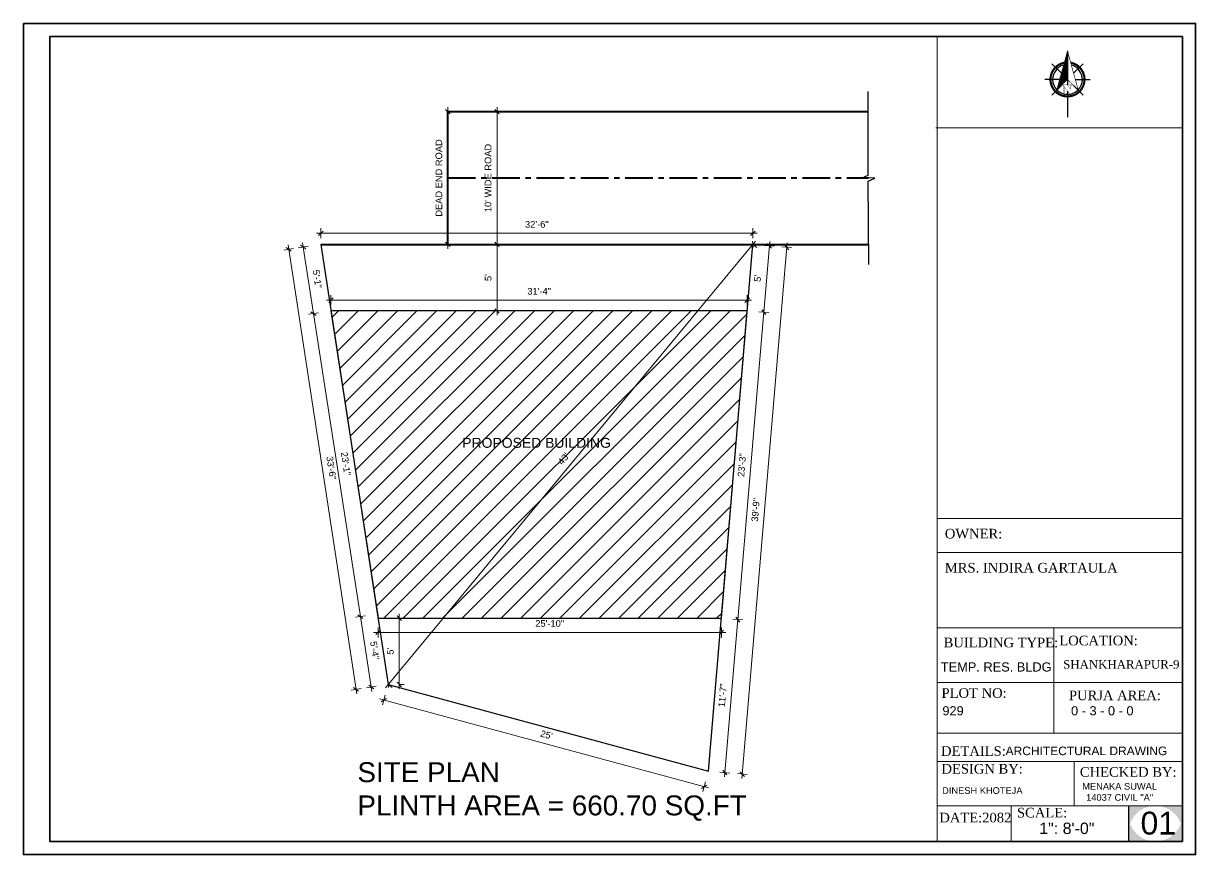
# Model space of a CAD drawing. Header units: inches. Extents: x 40927 to 78083, y -14649 to -3084.
# Drawn here: x 57344 to 58402, y -14457 to -13706 of the extents above; entities that cross this region are included whole.
import ezdxf

# ---------------------------------------------------------------- set-up
doc = ezdxf.new("R2010")
doc.units = ezdxf.units.IN
doc.header["$MEASUREMENT"] = 0
doc.linetypes.add('CENTER', pattern=[2, 1.25, -0.25, 0.25, -0.25])
for name, color, linetype, lineweight in [('A_Title Text', 105, 'Continuous', 60), ('DW-SEC', 24, 'Continuous', 25), ('ELE1', 3, 'Continuous', 9), ('ELEVATION', 6, 'Continuous', 30), ('REBARS', 50, 'Continuous', 20), ('Siteplan', 7, 'Continuous', 30), ('Text', 7, 'Continuous', 9)]:
    doc.layers.add(name, color=color, linetype=linetype, lineweight=lineweight)
for name, color, linetype in [('DIMENTION', 8, 'Continuous'), ('PDF_Boundary', 7, 'Continuous'), ('PDF_Text', 7, 'Continuous')]:
    doc.layers.add(name, color=color, linetype=linetype)
doc.layers.add('Normal Wall', color=7, linetype='Continuous', lineweight=35, true_color=0xffaf89)
doc.layers.add('Rear Wall', color=7, linetype='Continuous', lineweight=20, true_color=0xd4e480)
doc.styles.add('Arial', font='arial.ttf')
doc.styles.add('PDF Arial', font='arial.ttf')
doc.styles.get("Standard").update_dxf_attribs({"font": 'times.ttf'})
doc.styles.add('SwissBT', font='swiss.ttf', dxfattribs={"height": 12})
doc.dimstyles.new('Sudeep', dxfattribs={"dimtxt": 6, "dimasz": 4, "dimexe": 4.5, "dimexo": 4.5, "dimgap": 5, "dimtad": 1, "dimdec": 0, "dimlunit": 4, "dimtxsty": 'Arial', "dimblk": 'OBLIQUE', "dimcen": 250, "dimdle": 4, "dimclrd": 86, "dimclre": 5, "dimclrt": 1, "dimadec": 0, "dimazin": 0, "dimtfac": 1, "dimtdec": 0, "dimtix": 1, "dimtmove": 1, "dimatfit": 3, "dimldrblk": 'OBLIQUE', "dimfxl": 4.5, "dimfxlon": 1, "dimfrac": 2, "dimlwd": 15, "dimlwe": 13, "dimarcsym": 0})

# ---------------------------------------------------------------- blocks, each defined once
blk = doc.blocks.new('*X798')
at = {"color": 0}
for p, q in [((145.96, -414.6), (147.62, -412.94)), ((146.16, -413.87), (147.62, -412.41)), ((146.36, -413.14), (147.62, -411.88)), ((146.55, -412.41), (147.62, -411.35)), ((146.75, -411.68), (147.62, -410.82)), ((146.95, -410.95), (147.62, -410.29)), ((147.15, -410.22), (147.62, -409.76)), ((147.35, -409.49), (147.62, -409.23)), ((147.55, -408.76), (147.62, -408.7)), ((143.76, -422.63), (147.62, -418.77)), ((143.96, -421.9), (147.62, -418.24)), ((144.16, -421.17), (147.62, -417.71)), ((144.36, -420.44), (147.62, -417.18)), ((144.56, -419.71), (147.62, -416.65)), ((144.76, -418.98), (147.62, -416.12)), ((144.96, -418.25), (147.62, -415.59)), ((145.16, -417.52), (147.62, -415.06)), ((145.36, -416.79), (147.62, -414.53)), ((145.56, -416.06), (147.62, -414)), ((145.76, -415.33), (147.62, -413.47)), ((142.76, -426.28), (147.62, -421.42)), ((142.96, -425.55), (147.62, -420.89)), ((143.16, -424.82), (147.62, -420.36)), ((143.36, -424.09), (147.62, -419.83)), ((143.56, -423.36), (147.62, -419.3))]:
    blk.add_line(p, q, dxfattribs=at)
blk = doc.blocks.new('NORTH_15')
for p, q in [((-2.87, 2.87), (-7.37, 7.37)), ((0, 3.66), (0, 10.62)), ((2.87, 2.87), (7.37, 7.37)), ((-13.37, 0), (2.72, 0)), ((5.49, 0), (17.83, 0)), ((-2.87, -2.87), (-7.37, -7.37)), ((0, -3.66), (0, -10.62)), ((2.87, -2.87), (7.37, -7.37))]:
    blk.add_line(p, q)
at = {"const_width": 1}
for points in [[(0, -8, 1), (0, 8, 0.359415), (-7.86, 1.52, 1)], [(-7.86, -1.52, 0.359415), (0, -8, 1)]]:
    blk.add_lwpolyline(points, format="xyb", dxfattribs=at)
for points, const_width in [([(4.96, -5.01), (-13.37, 0), (4.9, 5), (0, 0), (4.96, -5.01)], 0.3), ([(5.93, -1.55), (6, -1.55), (6.07, -1.54), (6.13, -1.53), (6.17, -1.52), (6.22, -1.51), (6.26, -1.49), (6.28, -1.47), (6.3, -1.45), (6.32, -1.42), (6.33, -1.39), (6.35, -1.34), (6.36, -1.29), (6.37, -1.23), (6.38, -1.16), (6.38, -1.08), (6.38, -1), (6.54, -1), (6.54, -2.34), (6.38, -2.34), (6.38, -2.3), (6.38, -2.23), (6.38, -2.16), (6.37, -2.09), (6.36, -2.04), (6.35, -1.99), (6.33, -1.95), (6.32, -1.91), (6.3, -1.88), (6.28, -1.86), (6.26, -1.83), (6.22, -1.81), (6.18, -1.8), (6.13, -1.78), (6.07, -1.77), (6.01, -1.76), (5.95, -1.76), (2.66, -1.76), (2.66, -2.34), (2.5, -2.34), (2.5, -0.16), (4.71, 1.44), (3.14, 1.44), (3.07, 1.44), (3, 1.43), (2.94, 1.42), (2.89, 1.41), (2.85, 1.4), (2.81, 1.38), (2.78, 1.36), (2.76, 1.34), (2.74, 1.31), (2.72, 1.27), (2.7, 1.22), (2.69, 1.17), (2.68, 1.11), (2.67, 1.04), (2.66, 0.97), (2.66, 0.89), (2.66, 0.87), (2.5, 0.87), (2.5, 2.21), (2.66, 2.21), (2.66, 2.17), (2.66, 2.09), (2.67, 2.03), (2.68, 1.97), (2.69, 1.91), (2.7, 1.86), (2.71, 1.82), (2.73, 1.78), (2.75, 1.76), (2.77, 1.74), (2.8, 1.72), (2.85, 1.7), (2.89, 1.68), (2.94, 1.67), (3, 1.66), (3.07, 1.66), (3.14, 1.66), (6.54, 1.66), (6.54, 0.75), (3.33, -1.55), (5.93, -1.55), (5.93, -1.55)], 0.1)]:
    blk.add_lwpolyline(points, dxfattribs=dict(const_width=const_width))
for start, end in [(90, 164.973), (270, 90), (195.027, 270)]:
    blk.add_arc((0, 0), 7, start, end)
at = {"rotation": 90}
blk.add_blockref('*X798', (-421.89, -147.62), dxfattribs=at)
blk = doc.blocks.new('A$C0BDB7EE9')
at = {"layer": 'Siteplan', "xscale": 2.999999999999779, "yscale": 2.999999999999779, "zscale": 2.999999999999779, "rotation": 247.8612575918487}
blk.add_blockref('NORTH_15', (20.2, 49.5), dxfattribs=at)
blk = doc.blocks.new('A$C327B4BBD')
at = {"layer": 'DIMENTION', "ltscale": 0.3, "xscale": 1.171875000000082, "yscale": 1.171875000000082, "zscale": 1.171875000000082, "rotation": 112.1387424081494}
blk.add_blockref('A$C0BDB7EE9', (16.1, 0), dxfattribs=at)
blk = doc.blocks.new('_Oblique')
at = {"color": 0, "linetype": 'ByBlock', "lineweight": -2}
blk.add_line((-0.5, -0.5), (0.5, 0.5), dxfattribs=at)
blk = doc.blocks.new('*D1005')
at = {"layer": 'A_Title Text', "color": 86, "lineweight": 15, "transparency": 16777216}
blk.add_line((57771.6, -13910), (57771.6, -13782), dxfattribs=at)
at = {"layer": 'A_Title Text', "color": 5, "lineweight": 13, "transparency": 16777216}
for p, q in [((57776.1, -13786), (57767.1, -13786)), ((57776.1, -13906), (57767.1, -13906))]:
    blk.add_line(p, q, dxfattribs=at)
at = {"layer": 'Defpoints', "color": 0, "transparency": 16777216}
for p in [(57771.6, -13786), (57917.2, -13786), (57917.2, -13906)]:
    blk.add_point(p, dxfattribs=at)
at = {"layer": 'A_Title Text', "color": 86, "lineweight": 15, "transparency": 16777216, "xscale": 4, "yscale": 4, "zscale": 4}
for p, rotation in [((57771.6, -13786), 90), ((57771.6, -13906), 270)]:
    blk.add_blockref('_Oblique', p, dxfattribs=dict(at, rotation=rotation))
at = {"layer": 'A_Title Text', "color": 1, "transparency": 16777216, "insert": (57763.5, -13846), "char_height": 6, "attachment_point": 5, "rotation": 90, "style": 'Arial'}
blk.add_mtext("10' WIDE ROAD", dxfattribs=at)
blk = doc.blocks.new('*D1006')
at = {"layer": 'A_Title Text', "color": 5, "lineweight": 13, "transparency": 16777216}
for p, q in [((57670.7, -14313.1), (57668.3, -14321.8)), ((57959.8, -14391.4), (57957.4, -14400.1))]:
    blk.add_line(p, q, dxfattribs=at)
at = {"layer": 'A_Title Text', "color": 86, "lineweight": 15, "transparency": 16777216}
blk.add_line((57665.6, -14316.4), (57962.5, -14396.8), dxfattribs=at)
at = {"layer": 'Defpoints', "color": 0, "transparency": 16777216}
for p in [(57673.3, -14303.4), (57962.4, -14381.7), (57958.6, -14395.8)]:
    blk.add_point(p, dxfattribs=at)
at = {"layer": 'A_Title Text', "color": 86, "lineweight": 15, "transparency": 16777216, "xscale": 4, "yscale": 4, "zscale": 4}
for p, rotation in [((57669.5, -14317.5), 164.8399575509016), ((57958.6, -14395.8), 344.8399575509015)]:
    blk.add_blockref('_Oblique', p, dxfattribs=dict(at, rotation=rotation))
at = {"layer": 'A_Title Text', "color": 1, "transparency": 16777216, "insert": (57816.2, -14348.8), "char_height": 6, "attachment_point": 5, "rotation": 344.84, "style": 'Arial'}
blk.add_mtext("25'", dxfattribs=at)
blk = doc.blocks.new('*D1007')
at = {"layer": 'A_Title Text', "color": 86, "lineweight": 15, "transparency": 16777216}
blk.add_line((57988.6, -14248.7), (58012.7, -13963.2), dxfattribs=at)
at = {"layer": 'A_Title Text', "color": 5, "lineweight": 13, "transparency": 16777216}
for p, q in [((58007.8, -13966.9), (58016.8, -13967.6)), ((57984.5, -14244.4), (57993.4, -14245.1))]:
    blk.add_line(p, q, dxfattribs=at)
at = {"layer": 'Defpoints', "color": 0, "transparency": 16777216}
for p in [(57997.4, -13966), (58012.3, -13967.2), (57974.1, -14243.5)]:
    blk.add_point(p, dxfattribs=at)
at = {"layer": 'A_Title Text', "color": 86, "lineweight": 15, "transparency": 16777216, "xscale": 4, "yscale": 4, "zscale": 4}
for p, rotation in [((58012.3, -13967.2), 85.18472226389949), ((57988.9, -14244.8), 265.1847222638995)]:
    blk.add_blockref('_Oblique', p, dxfattribs=dict(at, rotation=rotation))
at = {"layer": 'A_Title Text', "color": 1, "transparency": 16777216, "insert": (57992.6, -14105.3), "char_height": 6, "attachment_point": 5, "rotation": 85.1847, "style": 'Arial'}
blk.add_mtext('23\'-3"', dxfattribs=at)
blk = doc.blocks.new('*D1008')
at = {"layer": 'A_Title Text', "color": 5, "lineweight": 13, "transparency": 16777216}
for p, q in [((57612.5, -13900.4), (57612.5, -13891.4)), ((58002.5, -13900.4), (58002.5, -13891.4))]:
    blk.add_line(p, q, dxfattribs=at)
at = {"layer": 'A_Title Text', "color": 86, "lineweight": 15, "transparency": 16777216}
blk.add_line((57608.5, -13895.9), (58006.5, -13895.9), dxfattribs=at)
at = {"layer": 'Defpoints', "color": 0, "transparency": 16777216}
for p in [(58002.5, -13895.9), (57612.5, -13906), (58002.5, -13906)]:
    blk.add_point(p, dxfattribs=at)
at = {"layer": 'A_Title Text', "color": 86, "lineweight": 15, "transparency": 16777216, "xscale": 4, "yscale": 4, "zscale": 4, "rotation": 180}
blk.add_blockref('_Oblique', (57612.5, -13895.9), dxfattribs=at)
at = {"layer": 'A_Title Text', "color": 86, "lineweight": 15, "transparency": 16777216, "xscale": 4, "yscale": 4, "zscale": 4}
blk.add_blockref('_Oblique', (58002.5, -13895.9), dxfattribs=at)
at = {"layer": 'A_Title Text', "color": 1, "transparency": 16777216, "insert": (57807.5, -13887.9), "char_height": 6, "attachment_point": 5, "style": 'Arial'}
blk.add_mtext('32\'-6"', dxfattribs=at)
blk = doc.blocks.new('*D1015')
at = {"layer": 'A_Title Text', "color": 86, "lineweight": 15, "transparency": 16777216}
blk.add_line((57647.7, -14238.1), (57658.7, -14309.7), dxfattribs=at)
at = {"layer": 'A_Title Text', "color": 5, "lineweight": 13, "transparency": 16777216}
for p, q in [((57652.7, -14241.4), (57643.8, -14242.7)), ((57662.6, -14305), (57653.7, -14306.4))]:
    blk.add_line(p, q, dxfattribs=at)
at = {"layer": 'Defpoints', "color": 0, "transparency": 16777216}
for p in [(57668, -14239), (57673.3, -14303.4), (57658.1, -14305.7)]:
    blk.add_point(p, dxfattribs=at)
at = {"layer": 'A_Title Text', "color": 86, "lineweight": 15, "transparency": 16777216, "xscale": 4, "yscale": 4, "zscale": 4}
for p, rotation in [((57648.3, -14242.1), 98.79690632557217), ((57658.1, -14305.7), 278.7969063255721)]:
    blk.add_blockref('_Oblique', p, dxfattribs=dict(at, rotation=rotation))
at = {"layer": 'A_Title Text', "color": 1, "transparency": 16777216, "insert": (57661.2, -14272.6), "char_height": 6, "attachment_point": 5, "rotation": 278.7969, "style": 'Arial'}
blk.add_mtext('5\'-4"', dxfattribs=at)
blk = doc.blocks.new('*D1034')
at = {"layer": 'A_Title Text', "color": 5, "lineweight": 13, "transparency": 16777216}
for p, q in [((57621.7, -13960.8), (57621.7, -13951.8)), ((57997.4, -13960.8), (57997.4, -13951.8))]:
    blk.add_line(p, q, dxfattribs=at)
at = {"layer": 'A_Title Text', "color": 86, "lineweight": 15, "transparency": 16777216}
blk.add_line((57617.7, -13956.3), (58001.4, -13956.3), dxfattribs=at)
at = {"layer": 'Defpoints', "color": 0, "transparency": 16777216}
for p in [(57997.4, -13956.3), (57621.7, -13966), (57997.4, -13966)]:
    blk.add_point(p, dxfattribs=at)
at = {"layer": 'A_Title Text', "color": 86, "lineweight": 15, "transparency": 16777216, "xscale": 4, "yscale": 4, "zscale": 4, "rotation": 180}
blk.add_blockref('_Oblique', (57621.7, -13956.3), dxfattribs=at)
at = {"layer": 'A_Title Text', "color": 86, "lineweight": 15, "transparency": 16777216, "xscale": 4, "yscale": 4, "zscale": 4}
blk.add_blockref('_Oblique', (57997.4, -13956.3), dxfattribs=at)
at = {"layer": 'A_Title Text', "color": 1, "transparency": 16777216, "insert": (57809.6, -13948.3), "char_height": 6, "attachment_point": 5, "style": 'Arial'}
blk.add_mtext('31\'-4"', dxfattribs=at)
blk = doc.blocks.new('*D1139')
at = {"layer": 'A_Title Text', "color": 86, "lineweight": 15, "transparency": 16777216}
blk.add_line((57648.9, -14246), (57605.3, -13964.5), dxfattribs=at)
at = {"layer": 'A_Title Text', "color": 5, "lineweight": 13, "transparency": 16777216}
for p, q in [((57610.4, -13967.7), (57601.5, -13969.1)), ((57652.7, -14241.4), (57643.8, -14242.7))]:
    blk.add_line(p, q, dxfattribs=at)
at = {"layer": 'Defpoints', "color": 0, "transparency": 16777216}
for p in [(57605.9, -13968.4), (57621.7, -13966), (57668, -14239)]:
    blk.add_point(p, dxfattribs=at)
at = {"layer": 'A_Title Text', "color": 86, "lineweight": 15, "transparency": 16777216, "xscale": 4, "yscale": 4, "zscale": 4}
for p, rotation in [((57605.9, -13968.4), 98.79690632557217), ((57648.3, -14242.1), 278.7969063255721)]:
    blk.add_blockref('_Oblique', p, dxfattribs=dict(at, rotation=rotation))
at = {"layer": 'A_Title Text', "color": 1, "transparency": 16777216, "insert": (57635.1, -14104), "char_height": 6, "attachment_point": 5, "rotation": 278.7969, "style": 'Arial'}
blk.add_mtext('23\'-1"', dxfattribs=at)
blk = doc.blocks.new('*D1140')
at = {"layer": 'A_Title Text', "color": 5, "lineweight": 13, "transparency": 16777216}
for p, q in [((57601.1, -13907.7), (57592.2, -13909.1)), ((57610.4, -13967.7), (57601.5, -13969.1))]:
    blk.add_line(p, q, dxfattribs=at)
at = {"layer": 'A_Title Text', "color": 86, "lineweight": 15, "transparency": 16777216}
blk.add_line((57606.5, -13972.4), (57596, -13904.5), dxfattribs=at)
at = {"layer": 'Defpoints', "color": 0, "transparency": 16777216}
for p in [(57596.6, -13908.4), (57612.5, -13906), (57621.7, -13966)]:
    blk.add_point(p, dxfattribs=at)
at = {"layer": 'A_Title Text', "color": 86, "lineweight": 15, "transparency": 16777216, "xscale": 4, "yscale": 4, "zscale": 4}
for p, rotation in [((57596.6, -13908.4), 98.79690632557217), ((57605.9, -13968.4), 278.7969063255721)]:
    blk.add_blockref('_Oblique', p, dxfattribs=dict(at, rotation=rotation))
at = {"layer": 'A_Title Text', "color": 1, "transparency": 16777216, "insert": (57609.3, -13937.2), "char_height": 6, "attachment_point": 5, "rotation": 278.7969, "style": 'Arial'}
blk.add_mtext('5\'-1"', dxfattribs=at)
blk = doc.blocks.new('*D1141')
at = {"layer": 'A_Title Text', "color": 5, "lineweight": 13, "transparency": 16777216}
for p, q in [((57588, -13909.7), (57579.1, -13911.1)), ((57648.9, -14307.1), (57640, -14308.5))]:
    blk.add_line(p, q, dxfattribs=at)
at = {"layer": 'A_Title Text', "color": 86, "lineweight": 15, "transparency": 16777216}
blk.add_line((57583, -13906.5), (57645, -14311.7), dxfattribs=at)
at = {"layer": 'Defpoints', "color": 0, "transparency": 16777216}
for p in [(57612.5, -13906), (57673.3, -14303.4), (57644.4, -14307.8)]:
    blk.add_point(p, dxfattribs=at)
at = {"layer": 'A_Title Text', "color": 86, "lineweight": 15, "transparency": 16777216, "xscale": 4, "yscale": 4, "zscale": 4}
for p, rotation in [((57583.6, -13910.4), 98.70344886768218), ((57644.4, -14307.8), 278.7034488676821)]:
    blk.add_blockref('_Oblique', p, dxfattribs=dict(at, rotation=rotation))
at = {"layer": 'A_Title Text', "color": 1, "transparency": 16777216, "insert": (57622, -14107.9), "char_height": 6, "attachment_point": 5, "rotation": 278.7034, "style": 'Arial'}
blk.add_mtext('33\'-6"', dxfattribs=at)
blk = doc.blocks.new('*D1142')
at = {"layer": 'A_Title Text', "color": 86, "lineweight": 15, "transparency": 16777216}
blk.add_line((57660.2, -14256.3), (57978.1, -14256.3), dxfattribs=at)
at = {"layer": 'A_Title Text', "color": 5, "lineweight": 13, "transparency": 16777216}
for p, q in [((57664.2, -14251.8), (57664.2, -14260.8)), ((57974.1, -14251.8), (57974.1, -14260.8))]:
    blk.add_line(p, q, dxfattribs=at)
at = {"layer": 'Defpoints', "color": 0, "transparency": 16777216}
for p in [(57664.2, -14243.5), (57974.1, -14243.5), (57974.1, -14256.3)]:
    blk.add_point(p, dxfattribs=at)
at = {"layer": 'A_Title Text', "color": 86, "lineweight": 15, "transparency": 16777216, "xscale": 4, "yscale": 4, "zscale": 4, "rotation": 180}
blk.add_blockref('_Oblique', (57664.2, -14256.3), dxfattribs=at)
at = {"layer": 'A_Title Text', "color": 86, "lineweight": 15, "transparency": 16777216, "xscale": 4, "yscale": 4, "zscale": 4}
blk.add_blockref('_Oblique', (57974.1, -14256.3), dxfattribs=at)
at = {"layer": 'A_Title Text', "color": 1, "transparency": 16777216, "insert": (57819.1, -14248.3), "char_height": 6, "attachment_point": 5, "style": 'Arial'}
blk.add_mtext('25\'-10"', dxfattribs=at)
blk = doc.blocks.new('*D1143')
at = {"layer": 'A_Title Text', "color": 86, "lineweight": 15, "transparency": 16777216}
blk.add_line((58012, -13971.2), (58017.7, -13903.2), dxfattribs=at)
at = {"layer": 'A_Title Text', "color": 5, "lineweight": 13, "transparency": 16777216}
for p, q in [((58012.9, -13906.9), (58021.9, -13907.6)), ((58007.8, -13966.9), (58016.8, -13967.6))]:
    blk.add_line(p, q, dxfattribs=at)
at = {"layer": 'Defpoints', "color": 0, "transparency": 16777216}
for p in [(58002.5, -13906), (58017.4, -13907.2), (57997.4, -13966)]:
    blk.add_point(p, dxfattribs=at)
at = {"layer": 'A_Title Text', "color": 86, "lineweight": 15, "transparency": 16777216, "xscale": 4, "yscale": 4, "zscale": 4}
for p, rotation in [((58017.4, -13907.2), 85.18472226389947), ((58012.3, -13967.2), 265.1847222638995)]:
    blk.add_blockref('_Oblique', p, dxfattribs=dict(at, rotation=rotation))
at = {"layer": 'A_Title Text', "color": 1, "transparency": 16777216, "insert": (58006.8, -13936.6), "char_height": 6, "attachment_point": 5, "rotation": 85.1847, "style": 'Arial'}
blk.add_mtext("5'", dxfattribs=at)
blk = doc.blocks.new('*D1144')
at = {"layer": 'A_Title Text', "color": 86, "lineweight": 15, "transparency": 16777216}
blk.add_line((57989.3, -14240.8), (57977, -14386.9), dxfattribs=at)
at = {"layer": 'A_Title Text', "color": 5, "lineweight": 13, "transparency": 16777216}
for p, q in [((57984.5, -14244.4), (57993.4, -14245.1)), ((57972.8, -14382.6), (57981.8, -14383.3))]:
    blk.add_line(p, q, dxfattribs=at)
at = {"layer": 'Defpoints', "color": 0, "transparency": 16777216}
for p in [(57974.1, -14243.5), (57962.4, -14381.7), (57977.3, -14382.9)]:
    blk.add_point(p, dxfattribs=at)
at = {"layer": 'A_Title Text', "color": 86, "lineweight": 15, "transparency": 16777216, "xscale": 4, "yscale": 4, "zscale": 4}
for p, rotation in [((57988.9, -14244.8), 85.18472226389943), ((57977.3, -14382.9), 265.1847222638995)]:
    blk.add_blockref('_Oblique', p, dxfattribs=dict(at, rotation=rotation))
at = {"layer": 'A_Title Text', "color": 1, "transparency": 16777216, "insert": (57975.1, -14313.2), "char_height": 6, "attachment_point": 5, "rotation": 85.1847, "style": 'Arial'}
blk.add_mtext('11\'-7"', dxfattribs=at)
blk = doc.blocks.new('*D1145')
at = {"layer": 'A_Title Text', "color": 86, "lineweight": 15, "transparency": 16777216}
blk.add_line((57992.6, -14388.2), (58033.4, -13904.6), dxfattribs=at)
at = {"layer": 'A_Title Text', "color": 5, "lineweight": 13, "transparency": 16777216}
for p, q in [((58028.6, -13908.2), (58037.5, -13908.9)), ((57988.5, -14383.9), (57997.5, -14384.6))]:
    blk.add_line(p, q, dxfattribs=at)
at = {"layer": 'Defpoints', "color": 0, "transparency": 16777216}
for p in [(58002.5, -13906), (58033, -13908.6), (57962.4, -14381.7)]:
    blk.add_point(p, dxfattribs=at)
at = {"layer": 'A_Title Text', "color": 86, "lineweight": 15, "transparency": 16777216, "xscale": 4, "yscale": 4, "zscale": 4}
for p, rotation in [((58033, -13908.6), 85.18472226389899), ((57993, -14384.3), 265.184722263899)]:
    blk.add_blockref('_Oblique', p, dxfattribs=dict(at, rotation=rotation))
at = {"layer": 'A_Title Text', "color": 1, "transparency": 16777216, "insert": (58005, -14145.7), "char_height": 6, "attachment_point": 5, "rotation": 85.1847, "style": 'Arial'}
blk.add_mtext('39\'-9"', dxfattribs=at)
blk = doc.blocks.new('*D1146')
at = {"layer": 'A_Title Text', "color": 86, "lineweight": 15, "transparency": 16777216}
blk.add_line((57670.8, -14306.4), (58005, -13902.9), dxfattribs=at)
at = {"layer": 'A_Title Text', "color": 5, "lineweight": 13, "transparency": 16777216}
for p, q in [((58002.5, -13906), (58006, -13908.9)), ((57673.3, -14303.4), (57676.8, -14306.2))]:
    blk.add_line(p, q, dxfattribs=at)
at = {"layer": 'Defpoints', "color": 0, "transparency": 16777216}
for p in [(58002.5, -13906), (58002.5, -13906), (57673.3, -14303.4)]:
    blk.add_point(p, dxfattribs=at)
at = {"layer": 'A_Title Text', "color": 86, "lineweight": 15, "transparency": 16777216, "xscale": 4, "yscale": 4, "zscale": 4}
for p, rotation in [((58002.5, -13906), 50.36274456203349), ((57673.3, -14303.4), 230.3627445620335)]:
    blk.add_blockref('_Oblique', p, dxfattribs=dict(at, rotation=rotation))
at = {"layer": 'A_Title Text', "color": 1, "transparency": 16777216, "insert": (57831.7, -14099.5), "char_height": 6, "attachment_point": 5, "rotation": 50.3627, "style": 'Arial'}
blk.add_mtext("43'", dxfattribs=at)
blk = doc.blocks.new('*D1147')
at = {"layer": 'A_Title Text', "color": 86, "lineweight": 15, "transparency": 16777216}
blk.add_line((57771.6, -13902), (57771.6, -13970), dxfattribs=at)
at = {"layer": 'A_Title Text', "color": 5, "lineweight": 13, "transparency": 16777216}
for p, q in [((57776.1, -13906), (57767.1, -13906)), ((57771.6, -13966), (57767.1, -13966))]:
    blk.add_line(p, q, dxfattribs=at)
at = {"layer": 'Defpoints', "color": 0, "transparency": 16777216}
for p in [(57917.2, -13906), (57771.6, -13966), (57771.9, -13966)]:
    blk.add_point(p, dxfattribs=at)
at = {"layer": 'A_Title Text', "color": 86, "lineweight": 15, "transparency": 16777216, "xscale": 4, "yscale": 4, "zscale": 4}
for p, rotation in [((57771.6, -13906), 90), ((57771.6, -13966), 270)]:
    blk.add_blockref('_Oblique', p, dxfattribs=dict(at, rotation=rotation))
at = {"layer": 'A_Title Text', "color": 1, "transparency": 16777216, "insert": (57763.6, -13936), "char_height": 6, "attachment_point": 5, "rotation": 90, "style": 'Arial'}
blk.add_mtext("5'", dxfattribs=at)
blk = doc.blocks.new('*D1148')
at = {"layer": 'A_Title Text', "color": 86, "lineweight": 15, "transparency": 16777216}
blk.add_line((57683.3, -14307.4), (57683.3, -14239.5), dxfattribs=at)
at = {"layer": 'A_Title Text', "color": 5, "lineweight": 13, "transparency": 16777216}
for p, q in [((57678.8, -14243.5), (57687.8, -14243.5)), ((57683.3, -14303.4), (57687.8, -14303.4))]:
    blk.add_line(p, q, dxfattribs=at)
at = {"layer": 'Defpoints', "color": 0, "transparency": 16777216}
for p in [(57673.3, -14243.5), (57683.3, -14243.5), (57683.3, -14303.4)]:
    blk.add_point(p, dxfattribs=at)
at = {"layer": 'A_Title Text', "color": 86, "lineweight": 15, "transparency": 16777216, "xscale": 4, "yscale": 4, "zscale": 4}
for p, rotation in [((57683.3, -14243.5), 90), ((57683.3, -14303.4), 270)]:
    blk.add_blockref('_Oblique', p, dxfattribs=dict(at, rotation=rotation))
at = {"layer": 'A_Title Text', "color": 1, "transparency": 16777216, "insert": (57675.3, -14273.4), "char_height": 6, "attachment_point": 5, "rotation": 90, "style": 'Arial'}
blk.add_mtext("5'", dxfattribs=at)
blk = doc.blocks.new('*D1149')
at = {"layer": 'A_Title Text', "color": 86, "lineweight": 15, "transparency": 16777216}
blk.add_line((57727.2, -13910), (57727.2, -13782), dxfattribs=at)
at = {"layer": 'A_Title Text', "color": 5, "lineweight": 13, "transparency": 16777216}
for p, q in [((57727.2, -13786), (57731.7, -13786)), ((57727.2, -13906), (57731.7, -13906))]:
    blk.add_line(p, q, dxfattribs=at)
at = {"layer": 'Defpoints', "color": 0, "transparency": 16777216}
for p in [(57727.2, -13786), (57727.2, -13786), (57727.2, -13906)]:
    blk.add_point(p, dxfattribs=at)
at = {"layer": 'A_Title Text', "color": 86, "lineweight": 15, "transparency": 16777216, "xscale": 4, "yscale": 4, "zscale": 4}
for p, rotation in [((57727.2, -13786), 90), ((57727.2, -13906), 270)]:
    blk.add_blockref('_Oblique', p, dxfattribs=dict(at, rotation=rotation))
at = {"layer": 'A_Title Text', "color": 1, "transparency": 16777216, "insert": (57719.1, -13846), "char_height": 6, "attachment_point": 5, "rotation": 90, "style": 'Arial'}
blk.add_mtext('DEAD END ROAD', dxfattribs=at)

msp = doc.modelspace()

# ---------------------------------------------------------------- hatches: boundary and pattern name
msp.add_hatch(color=0).paths.add_polyline_path([(58390.19, -14412.92), (58365.88, -14412.92, -0.4142136), (58390.19, -14437.23)])
at = {"layer": 'DW-SEC'}
h = msp.add_hatch(dxfattribs=at)
h.set_pattern_fill('ANSI31', color=256, scale=100)
h.paths.add_polyline_path([(57621.68, -13965.98), (57664.17, -14243.5), (57974.06, -14243.5), (57997.44, -13965.98)])
h.paths.add_polyline_path([(57832.15, -14108.75), (57841.04, -14098.03), (57831.51, -14090.14), (57822.63, -14100.86)], flags=24)
h.paths.add_polyline_path([(57737, -14094.54), (57875.64, -14094.54), (57875.64, -14075.99), (57737, -14075.99)], flags=24)
at = {"layer": 'Text'}
for points in [[(58365.88, -14412.92), (58341.57, -14412.92), (58341.57, -14437.23, -0.4142136)], [(58365.88, -14412.92), (58341.57, -14412.92), (58341.57, -14437.23, -0.4142136)], [(58390.19, -14412.92), (58365.88, -14412.92, -0.4142136), (58390.19, -14437.23)], [(58341.57, -14420.74), (58341.57, -14445.05), (58365.88, -14445.05, -0.4142136)], [(58341.57, -14420.74), (58341.57, -14445.05), (58365.88, -14445.05, -0.4142136)], [(58390.19, -14420.74, -0.4142136), (58365.88, -14445.05), (58390.19, -14445.05)], [(58390.19, -14420.74, -0.4142136), (58365.88, -14445.05), (58390.19, -14445.05)]]:
    msp.add_hatch(color=0, dxfattribs=at).paths.add_polyline_path(points)

# ---------------------------------------------------------------- linework, layer by layer
at = {"color": 0}
msp.add_line((58341.57, -14412.92), (58341.57, -14445.05), dxfattribs=at)
msp.add_line((58341.57, -14412.92), (58341.57, -14445.05), dxfattribs=at)
at = {"layer": 'ELE1'}
msp.add_line((57727.21, -13905.98), (57612.5, -13905.98), dxfattribs=at)
at = {"layer": 'ELEVATION'}
for p, q in [((58002.5, -13905.98), (57612.5, -13905.98)), ((57612.5, -13905.98), (57673.33, -14303.35)), ((57962.42, -14381.68), (58002.5, -13905.98)), ((57673.33, -14303.35), (57962.42, -14381.68))]:
    msp.add_line(p, q, dxfattribs=at)
at = {"layer": 'ELEVATION', "linetype": 'Continuous'}
msp.add_lwpolyline([(58107.12, -13923.98), (58106.67, -13848.73), (58112.61, -13846.1), (58101.3, -13845.85), (58106.67, -13843.48), (58106.67, -13767.98)], dxfattribs=at)
at = {"layer": 'ELEVATION'}
msp.add_lwpolyline([(57974.06, -14243.5), (57997.44, -13965.98), (57621.68, -13965.98), (57664.17, -14243.5), (57974.06, -14243.5)], dxfattribs=at)
at = {"layer": 'Normal Wall'}
for points in [[(57344.09, -13706.43), (58402.1, -13706.43), (58402.1, -14456.96), (57344.09, -14456.96)], [(57344.09, -13706.43), (58402.1, -13706.43), (58402.1, -14456.96), (57344.09, -14456.96)], [(58390.19, -13718.33), (57367.91, -13718.33), (57367.91, -14445.05), (58390.19, -14445.05)], [(58390.19, -13718.33), (57367.91, -13718.33), (57367.91, -14445.05), (58390.19, -14445.05)]]:
    msp.add_lwpolyline(points, close=True, dxfattribs=at)
at = {"layer": 'PDF_Boundary', "lineweight": 40}
for p, q in [((57727.21, -13785.98), (58106.67, -13785.98)), ((57727.21, -13905.98), (57727.21, -13785.98)), ((57612.5, -13905.98), (58106.67, -13905.98))]:
    msp.add_line(p, q, dxfattribs=at)
at = {"layer": 'PDF_Boundary', "linetype": 'CENTER', "lineweight": 40, "ltscale": 20}
msp.add_line((57727.21, -13845.98), (58106.96, -13845.98), dxfattribs=at)
at = {"layer": 'Rear Wall'}
for p, q in [((58168.77, -14162.61), (58168.77, -13718.33)), ((58167.59, -13800.63), (58390.19, -13800.63)), ((58168.77, -14153.34), (58390.19, -14153.34)), ((58168.77, -14153.34), (58390.19, -14153.34)), ((58168.77, -14153.34), (58390.19, -14153.34)), ((58168.77, -14153.34), (58390.19, -14153.34)), ((58168.77, -14184.15), (58390.19, -14184.15)), ((58168.77, -14184.15), (58390.19, -14184.15)), ((58168.77, -14252.21), (58390.19, -14252.21)), ((58168.77, -14252.21), (58390.19, -14252.21)), ((58274.04, -14252.21), (58274.04, -14347.37)), ((58274.04, -14252.21), (58274.04, -14347.37)), ((58168.77, -14301.7), (58390.19, -14301.7)), ((58168.77, -14301.7), (58390.19, -14301.7)), ((58168.77, -14347.37), (58390.19, -14347.37)), ((58168.77, -14372.8), (58390.19, -14372.8)), ((58168.77, -14372.8), (58390.19, -14372.8)), ((58292.62, -14412.92), (58292.62, -14372.8)), ((58292.62, -14412.92), (58292.62, -14372.8)), ((58168.77, -14412.92), (58390.19, -14412.92)), ((58168.77, -14412.92), (58390.19, -14412.92)), ((58235.51, -14412.92), (58235.51, -14445.05)), ((58235.51, -14412.92), (58235.51, -14445.05))]:
    msp.add_line(p, q, dxfattribs=at)
msp.add_lwpolyline([(58168.77, -14153.34), (58390.19, -14153.34), (58390.19, -14445.05), (58168.77, -14445.05)], close=True, dxfattribs=at)
msp.add_lwpolyline([(58168.77, -14153.34), (58390.19, -14153.34), (58390.19, -14445.05), (58168.77, -14445.05)], close=True, dxfattribs=at)

# ---------------------------------------------------------------- block references
at = {"layer": 'REBARS', "xscale": 0.5459999999999999, "yscale": 0.5459999999999999, "zscale": 0.5459999999999999, "rotation": 270}
msp.add_blockref('A$C327B4BBD', (58286.46, -13782.41), dxfattribs=at)

# ---------------------------------------------------------------- texts
at = {"color": 0}
for s, p in [('OWNER:', (58175.77, -14171.49)), ('LOCATION:', (58279.11, -14268.03))]:
    msp.add_text(s, height=8.704, dxfattribs=at).set_placement(p)
at = {"layer": 'PDF_Text', "attachment_point": 7, "style": 'PDF Arial'}
for s, insert, char_height in [('PROPOSED BUILDING', (57740.22, -14089.77), 9), ('SITE PLAN\\PPLINTH AREA = 660.70 SQ.FT', (57645.53, -14426.52), 18)]:
    msp.add_mtext(s, dxfattribs=dict(at, insert=insert, char_height=char_height))
at = {"layer": 'Text', "color": 0}
for s, height, p in [('OWNER:', 8.704, (58175.77, -14171.49)), ('MRS. INDIRA GARTAULA', 8.7044, (58175.77, -14202.29)), ('LOCATION:', 8.704, (58279.11, -14268.03)), ('CHECKED BY:', 8.7044, (58297.67, -14386.73)), ('CHECKED BY:', 8.7044, (58297.67, -14386.73)), ('DATE:2082', 8.704, (58170.81, -14427.92)), ('SCALE:', 8.704, (58240.9, -14423.46)), ('SCALE:', 8.704, (58240.9, -14423.46))]:
    msp.add_text(s, height=height, dxfattribs=at).set_placement(p)
at = {"layer": 'Text', "color": 0, "attachment_point": 1}
for s, insert, char_height, width in [('BUILDING TYPE:', (58174.69, -14261.12), 8.7044, 148.5551), ('BUILDING TYPE:', (58174.69, -14261.12), 8.7044, 148.5551), ('PLOT NO: ', (58172.79, -14306.72), 8.704, 138.0271), ('PLOT NO: ', (58172.79, -14306.72), 8.704, 138.0271), ('PURJA AREA:', (58287.8, -14308.83), 8.7044, 197.5821), ('PURJA AREA:', (58287.8, -14308.83), 8.7044, 197.5821), ('DETAILS: ', (58172.35, -14359.11), 8.704, 138.0271), ('DESIGN BY:', (58172.75, -14375.16), 8.704, 138.0271), ('DESIGN BY:', (58172.75, -14375.16), 8.704, 138.0271)]:
    msp.add_mtext(s, dxfattribs=dict(at, insert=insert, char_height=char_height, width=width))
at = {"layer": 'Text', "color": 0, "linetype": 'ByBlock', "insert": (58282.64, -14281.38), "char_height": 7.6711, "attachment_point": 1}
msp.add_mtext_dynamic_manual_height_columns('SHANKHARAPUR-9', width=381.0351, gutter_width=1.53, heights=[0], dxfattribs=at)
at = {"layer": 'Text', "color": 0, "attachment_point": 1, "style": 'SwissBT'}
for s, insert, char_height, width in [('TEMP. RES. BLDG', (58172.18, -14283.41), 8.2555, 163.2142), ('929', (58173.57, -14322.99), 8.256, 163.2142), ('0 - 3 - 0 - 0', (58289.72, -14322.99), 8.2555, 163.2142), ('01', (58352.44, -14418.23), 20.639, 20.1585)]:
    msp.add_mtext(s, dxfattribs=dict(at, insert=insert, char_height=char_height, width=width))
at = {"layer": 'Text', "color": 0, "linetype": 'ByBlock', "style": 'SwissBT'}
for s, insert, char_height, width, attachment_point in [('ARCHITECTURAL DRAWING', (58230.64, -14359.45), 7.7396, 268.5322, 1), ('DINESH KHOTEJA', (58173.31, -14396.11), 6, 201.5276, 1), ('MENAKA SUWAL\\P14037 CIVIL "A"', (58333.57, -14392.36), 6, 88.5492, 2)]:
    msp.add_mtext(s, dxfattribs=dict(at, insert=insert, char_height=char_height, width=width, attachment_point=attachment_point))
at = {"layer": 'Text', "color": 0, "ltscale": 0.5, "insert": (58260.99, -14428.1), "char_height": 10.319, "width": 127.5344, "attachment_point": 1, "style": 'SwissBT'}
msp.add_mtext('1": 8\'-0"', dxfattribs=at)
msp.add_mtext('1": 8\'-0"', dxfattribs=at)

# ---------------------------------------------------------------- dimensions: what is measured, and where the dimension line sits
at = {"layer": 'A_Title Text'}
for base, p1, p2, text, picture, middle in [((57727.21, -13785.98), (57727.21, -13905.98), (57727.21, -13785.98), 'DEAD END ROAD', '*D1149', (57719.1, -13845.98)), ((57771.62, -13785.98), (57917.16, -13905.98), (57917.16, -13785.98), "10' WIDE ROAD", '*D1005', (57763.51, -13845.98))]:
    dim = msp.add_linear_dim(base=base, p1=p1, p2=p2, angle=90, text=text, dimstyle='Sudeep', dxfattribs=at)
    dim.commit()
    dim.dimension.update_dxf_attribs({"geometry": picture, "text_midpoint": middle})
for base, p1, p2, picture, middle in [((58002.5, -13895.93), (57612.5, -13905.98), (58002.5, -13905.98), '*D1008', (57807.5, -13887.87)), ((57997.44, -13956.33), (57621.68, -13965.98), (57997.44, -13965.98), '*D1034', (57809.56, -13948.26)), ((57974.06, -14256.32), (57664.17, -14243.5), (57974.06, -14243.5), '*D1142', (57819.12, -14248.26))]:
    dim = msp.add_linear_dim(base=base, p1=p1, p2=p2, dimstyle='Sudeep', dxfattribs=at)
    dim.commit()
    dim.dimension.update_dxf_attribs({"geometry": picture, "text_midpoint": middle})
for base, p1, p2, angle, picture, middle in [((57771.62, -13965.98), (57917.16, -13905.98), (57771.86, -13965.98), 90, '*D1147', (57763.57, -13935.98)), ((57596.64, -13908.43), (57621.68, -13965.98), (57612.5, -13905.98), 98.79691, '*D1140', (57609.25, -13937.19)), ((58017.38, -13907.23), (57997.44, -13965.98), (58002.5, -13905.98), 265.18472, '*D1143', (58006.83, -13936.56)), ((57605.92, -13968.42), (57668.03, -14239), (57621.68, -13965.98), 98.79691, '*D1139', (57635.07, -14104)), ((57658.12, -14305.7), (57668.03, -14239), (57673.33, -14303.35), 98.79691, '*D1015', (57661.15, -14272.65)), ((57683.3, -14243.5), (57683.3, -14303.35), (57673.33, -14243.5), 90, '*D1148', (57675.25, -14273.42)), ((57977.3, -14382.93), (57974.06, -14243.5), (57962.42, -14381.68), 265.18472, '*D1144', (57975.14, -14313.17))]:
    dim = msp.add_linear_dim(base=base, p1=p1, p2=p2, angle=angle, dimstyle='Sudeep', dxfattribs=at)
    dim.commit()
    dim.dimension.update_dxf_attribs({"geometry": picture, "text_midpoint": middle})
for p1, p2, distance, picture, middle in [((57612.5, -13905.98), (57673.33, -14303.35), -29.26, '*D1141', (57621.96, -14107.87)), ((57673.33, -14303.35), (58002.5, -13905.98), 0, '*D1146', (57831.7, -14099.52)), ((57962.42, -14381.68), (58002.5, -13905.98), -30.65, '*D1145', (58004.97, -14145.73)), ((57974.06, -14243.5), (57997.44, -13965.98), -14.93, '*D1007', (57992.6, -14105.31)), ((57673.33, -14303.35), (57962.42, -14381.68), -14.61, '*D1006', (57816.16, -14348.83))]:
    dim = msp.add_aligned_dim(p1=p1, p2=p2, distance=distance, dimstyle='Sudeep', dxfattribs=at)
    dim.commit()
    dim.dimension.update_dxf_attribs({"geometry": picture, "text_midpoint": middle})

doc.saveas('drawing.dxf')
